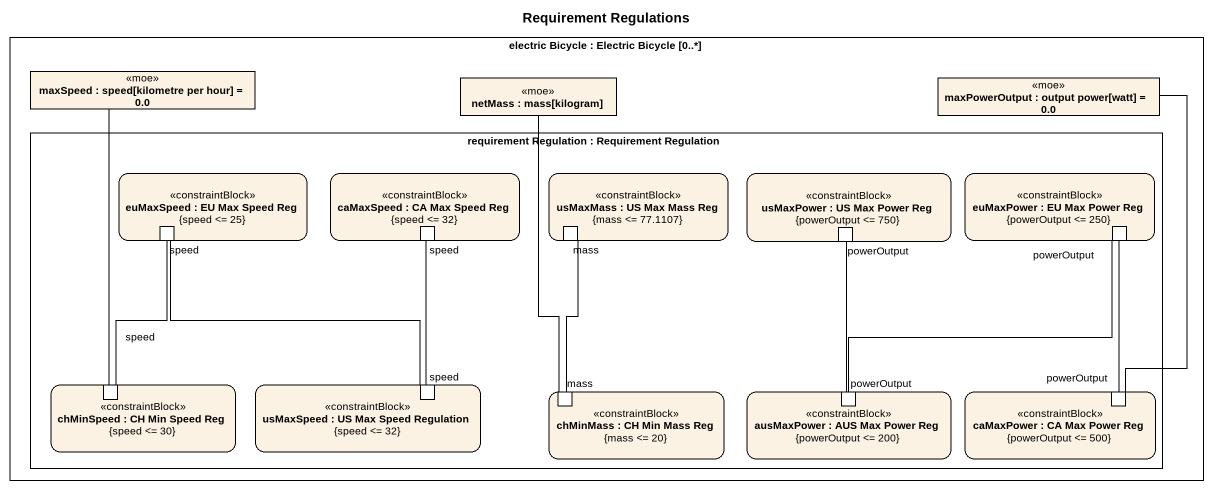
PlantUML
@startuml
title Requirement Regulations
rectangle "electric Bicycle : Electric Bicycle [0..*]" as electric_Bicycle {
  rectangle "maxSpeed : speed[kilometre per hour] = 0.0" as maxSpeed <<moe>>
  rectangle "netMass : mass[kilogram]" as netMass <<moe>>
  rectangle "maxPowerOutput : output power[watt] = 0.0" as maxPowerOutput <<moe>>
  rectangle "requirement Regulation : Requirement Regulation" as requirement_Regulation {
    rectangle "euMaxSpeed : EU Max Speed Reg\n{speed <= 25}" as euMaxSpeed <<constraintBlock>> {
      port speed
    }
    rectangle "caMaxSpeed : CA Max Speed Reg\n{speed <= 32}" as caMaxSpeed <<constraintBlock>> {
      port "speed" as speed_2
    }
    rectangle "usMaxMass : US Max Mass Reg\n{mass <= 77.1107}" as usMaxMass <<constraintBlock>> {
      port mass
    }
    rectangle "usMaxPower : US Max Power Reg\n{powerOutput <= 750}" as usMaxPower <<constraintBlock>> {
      port powerOutput
    }
    rectangle "euMaxPower : EU Max Power Reg\n{powerOutput <= 250}" as euMaxPower <<constraintBlock>> {
      port "powerOutput" as powerOutput_2
    }
    rectangle "chMinSpeed : CH Min Speed Reg\n{speed <= 30}" as chMinSpeed <<constraintBlock>> {
      port "speed" as speed_3
    }
    rectangle "usMaxSpeed : US Max Speed Regulation\n{speed <= 32}" as usMaxSpeed <<constraintBlock>> {
      port "speed" as speed_4
    }
    rectangle "chMinMass : CH Min Mass Reg\n{mass <= 20}" as chMinMass <<constraintBlock>> {
      port "mass" as mass_2
    }
    rectangle "ausMaxPower : AUS Max Power Reg\n{powerOutput <= 200}" as ausMaxPower <<constraintBlock>> {
      port "powerOutput" as powerOutput_3
    }
    rectangle "caMaxPower : CA Max Power Reg\n{powerOutput <= 500}" as caMaxPower <<constraintBlock>> {
      port "powerOutput" as powerOutput_4
    }
  }
}
speed -- speed_3
speed_2 -- speed_4
mass -- mass_2
powerOutput -- powerOutput_3
powerOutput_2 -- powerOutput_4
speed_3 -up- maxSpeed
speed_4 -up- speed
mass_2 -up- netMass
powerOutput_3 -up- powerOutput_2
powerOutput_4 -up- maxPowerOutput
@enduml
